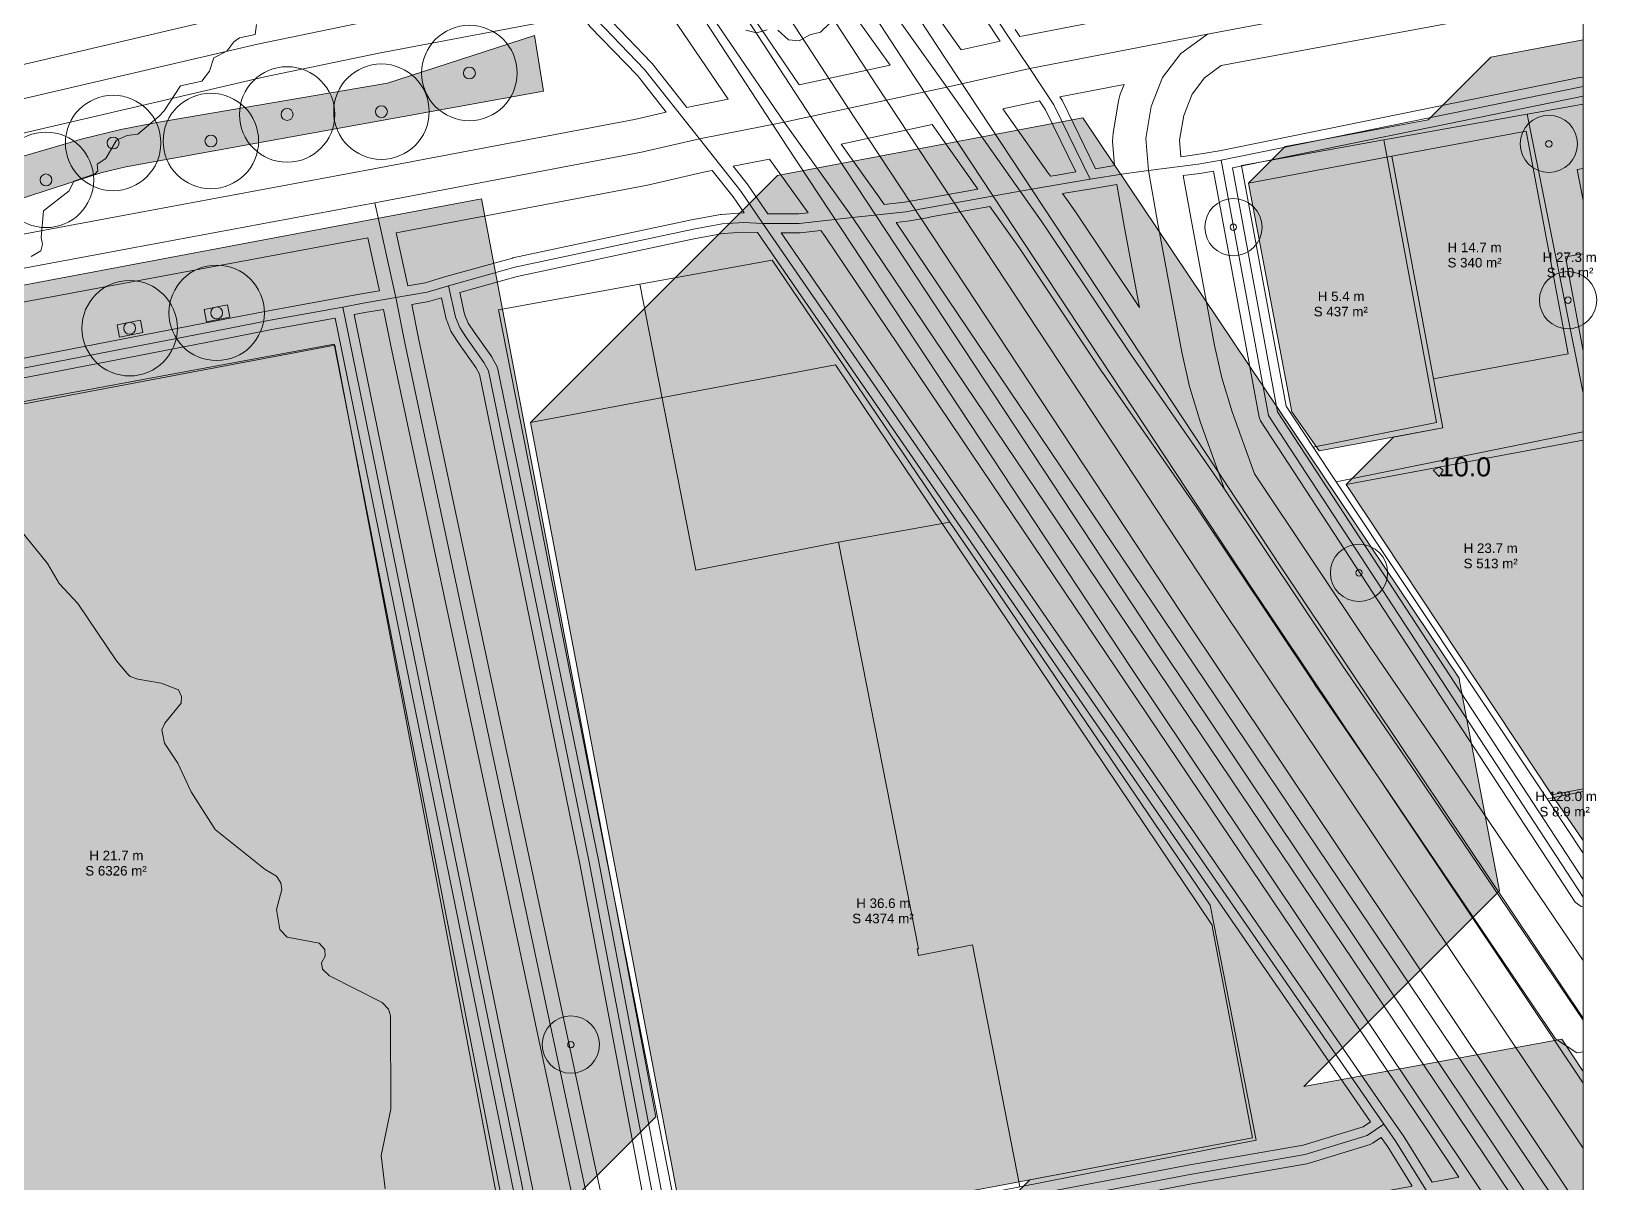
# Model space of a CAD drawing. Header units: metres. Extents: x -8 to 1190, y -11 to 1223.
# Drawn here: x 1022 to 1186, y 261 to 381.7 of the extents above; entities that cross this region are included whole.
import ezdxf

# ---------------------------------------------------------------- set-up
doc = ezdxf.new("R2010")
doc.units = ezdxf.units.M
doc.header["$MEASUREMENT"] = 0
for name, color, linetype, lineweight, true_color in [('TPX_BUILDING_AREAS_TEXT', 7, 'CONTINUOUS', 0, 0x000000), ('TPX_BUILDING_HEIGHTS_TEXT', 7, 'CONTINUOUS', 0, 0x000000), ('TPX_BUILDINGS', 7, 'CONTINUOUS', 0, 0x000000), ('TPX_BUILDINGS_HATCH', 7, 'CONTINUOUS', 0, 0xf0f0f0), ('TPX_BUILDINGS_SHADOWS_HATCH', 7, 'CONTINUOUS', 0, 0x000000), ('TPX_BUILDINGS_SHADOWS_OUTLINES', 7, 'CONTINUOUS', 0, 0x000000), ('TPX_CADASTRES', 7, 'CONTINUOUS', 0, 0x646464), ('TPX_CONTOUR_LINES_5M', 7, 'CONTINUOUS', 0, 0x969696), ('TPX_CONTOUR_LINES_5M_TEXT', 7, 'CONTINUOUS', 0, 0x000000), ('TPX_FRAME_PROJECT', 7, 'CONTINUOUS', 0, 0x000000), ('TPX_RAILWAYS_AXES', 7, 'CONTINUOUS', 0, 0x464646), ('TPX_ROADS_AXES', 7, 'CONTINUOUS', 0, 0x323232), ('TPX_ROADS_CONTOURS', 7, 'CONTINUOUS', 0, 0x646464), ('TPX_VEGETATION_GREEN_SPACES', 7, 'CONTINUOUS', 0, 0x58ba48), ('TPX_VEGETATION_GREEN_SPACES_HATCH', 7, 'CONTINUOUS', 0, 0x58ba48), ('TPX_VEGETATION_TREES_INDIVIDUAL', 7, 'CONTINUOUS', 0, 0x136734)]:
    doc.layers.add(name, color=color, linetype=linetype, lineweight=lineweight, true_color=true_color)
doc.styles.add('TPX_TEXTE', font='arial.ttf')

# ---------------------------------------------------------------- blocks, each defined once
blk = doc.blocks.new('TREETR003_CR030')
at = {"layer": 'TPX_VEGETATION_TREES_INDIVIDUAL'}
for radius in [3, 0.3333333333333333]:
    blk.add_circle((0, 0, 0.0361), radius, dxfattribs=at)
blk = doc.blocks.new('TREETR006_CR050')
at = {"layer": 'TPX_VEGETATION_TREES_INDIVIDUAL'}
for radius in [5, 0.625]:
    blk.add_circle((0, 0, 0.0361), radius, dxfattribs=at)

msp = doc.modelspace()

# ---------------------------------------------------------------- hatches: boundary and pattern name
at = {"layer": 'TPX_BUILDINGS_HATCH'}
for points in [[(1178.607734631747, 371.2042526877485), (1164.51421065256, 368.5699391043745), (1168.9060286991298, 345.244715181645), (1183.0077504627407, 347.88096090918407), (1178.607734631747, 371.2042526877485)], [(1164.51421065256, 368.5699391043745), (1149.5213517658412, 365.7695250189863), (1154.0403775684536, 341.79537150030956), (1156.9264430515468, 337.70061442023143), (1169.8734235279262, 340.1219629920088), (1168.9060286991298, 345.244715181645), (1164.51421065256, 368.5699391043745)], [(1184.566612193361, 367.286746469792), (1183.9585656616837, 367.17312666540965), (1184.566612193361, 363.95480581885204), (1184.566612193361, 367.286746469792)], [(1184.566612193361, 358.36680552130565), (1182.7169169876724, 358.01946779852733), (1184.566612193361, 348.2037462866865), (1184.566612193361, 358.36680552130565)], [(1053.8070010654628, 348.77184149390087), (989.9512986652553, 336.7355656302534), (991.7239551059902, 327.3954357779585), (992.7293233387172, 327.58655497198924), (997.6287755481899, 301.81494852667674), (996.6234054081142, 301.623829332646), (1010.0021371357143, 240.89057013159618), (1025.4927663318813, 243.80807634955272), (1025.7720727436244, 242.33196875220165), (1056.5713099949062, 248.13564917212352), (1056.2919969074428, 249.61175581580028), (1072.0813893787563, 252.57681891089305), (1053.8070010654628, 348.77184149390087)], [(1106.2579698078334, 346.7029213584028), (1074.3043555729091, 340.6841807044111), (1089.998227071017, 258.0575642264448), (1095.8535546772182, 255.53777929907665), (1149.9279241077602, 265.71611734991893), (1145.7799129001796, 287.53384920721874), (1145.696378659457, 287.99745604163036), (1106.2579698078334, 346.7029213584028)], [(1184.5666121654212, 338.8161902106367), (1159.730299871415, 334.1733441031538), (1181.293454091996, 301.67685839300975), (1184.5666121654212, 302.2912363684736), (1184.5666121654212, 338.8161902106367)], [(1184.5666125719436, 302.2912363684736), (1181.2934544985183, 301.67685839300975), (1184.5666125719436, 296.87210699683055), (1184.5666125719436, 302.2912363684736)]]:
    msp.add_hatch(color=256, dxfattribs=at).paths.add_polyline_path(points)
at = {"layer": 'TPX_BUILDINGS_SHADOWS_HATCH'}
for points in [[(1153.3397285563406, 369.587901560124), (1149.521364412969, 365.7695374167524), (1164.5142080408987, 368.56994864111766), (1178.6077320200857, 371.204263178166), (1183.0077583414968, 347.8809694922529), (1168.906039438909, 345.2447075522505), (1169.8734314066824, 340.1219715750776), (1164.713988505071, 339.1570334113203), (1159.730312548345, 334.1733574545942), (1184.5666124445852, 338.8162016547285), (1184.5666124445852, 348.203717676457), (1182.7169067484792, 358.0194658911787), (1184.5666124445852, 358.36681219702587), (1184.5666124445852, 363.95474859839305), (1183.9585554224905, 367.17312571173534), (1184.5666124445852, 367.2867493308149), (1184.5666124445852, 380.76963659888133), (1174.908680163091, 378.96440931921825), (1168.332586489385, 372.3883156455122), (1153.3397285563406, 369.587901560124)], [(1100.1844637019094, 366.5642895377241), (1074.3043691737112, 340.68419405585155), (1106.2579681498464, 346.7029318488203), (1145.6963865382131, 287.99746176367626), (1145.77992173261, 287.53385111456737), (1149.9279319865163, 265.7161259329878), (1126.6001903635915, 261.32516237860546), (1103.7595874888357, 238.4845595038496), (1153.9781705958303, 247.70731016760692), (1184.5666124445852, 201.45436045294628), (1184.5666124445852, 272.68505903845653), (1182.3331548792776, 276.0622830069624), (1155.3115055186208, 271.09969946509227), (1175.8080322367605, 291.5962261832319), (1171.6600200755056, 313.4139570868574), (1171.5764867884573, 313.87756487494335), (1132.1380779368337, 372.5830301917158), (1100.1844637019094, 366.5642895377241)]]:
    msp.add_hatch(color=256, dxfattribs=at).paths.add_polyline_path(points)
h = msp.add_hatch(color=256, dxfattribs=at)
h.paths.add_polyline_path([(820.7589537722524, 197.93872831063345), (806.6875407320913, 183.86731622414663), (836.016734801, 189.58802793221548), (840.6529023272451, 165.9522351999767), (844.3078381640371, 166.66468808846548), (847.2819506747182, 151.46300885872915), (843.7330376727041, 150.7755470057018), (848.3383319003042, 127.27057359414175), (856.4927928072866, 135.42503354744986), (845.6904885394033, 189.97094819741324), (905.0675236803945, 201.6513480921276), (917.3622700793203, 139.52316186623648), (916.8544594866689, 139.42325303750113), (914.245096884435, 136.81389043526724), (913.8530900103506, 138.83285234170035), (857.9929225069936, 127.84458635048941), (857.8454939944204, 128.59461019234732), (836.261119566625, 124.42055223183706), (823.9899479968008, 112.14937970833853), (901.4709889513906, 127.13292310433462), (902.1525284869131, 123.62282655434683), (906.2204587084707, 124.40969846444204), (910.4707543475088, 102.59308526711538), (911.3835970980581, 97.88325212197378), (920.4162823779043, 99.63401124672964), (925.9148490054067, 71.35700128274038), (917.2925307375845, 69.69151017861441), (921.0942723376211, 50.105107285548), (922.2007472140249, 44.4282912989147), (907.9151608569082, 41.65720174508169), (909.5223700625356, 33.382765748072416), (859.8844811541494, 23.783991791773587), (843.2101866824087, 7.109697320032865), (873.4870211703237, 12.904301621485502), (875.9763867480215, -2.1886080503463745e-08), (889.9409291369375, -2.1886080503463745e-08), (886.7644011599477, 13.780433632899076), (886.2073628527578, 16.21519086556509), (941.1988160235342, 27.183377244044095), (946.6261355502065, -2.1886080503463745e-08), (971.8046900851186, -2.1886080503463745e-08), (969.0592534167226, 13.616854645777494), (960.1534955126699, 57.79893968300894), (968.8853242022451, 59.547834374476224), (967.5937153918203, 65.95939347939566), (936.1603505236562, 59.68993375496939), (936.1068541628774, 59.967248894739896), (978.9293782336172, 102.78977201180533), (973.4093043429311, 101.69625661568716), (967.9226996523794, 129.2281198282726), (967.3186356646474, 132.2271432657726), (960.8861853701528, 130.95155618386343), (961.3013035876211, 128.86308572487906), (950.1646687609609, 126.65051648812369), (943.7707459551748, 158.68638608651236), (944.7083088976797, 158.87301824288443), (944.187741957372, 161.47256086068228), (938.144137106603, 160.30502793984488), (939.3127781969961, 161.47366903023794), (931.0107676608022, 203.11006829934195), (948.7861783129629, 206.6353740473278), (947.7185809237417, 211.96462342934683), (980.0544564349111, 218.3720922251232), (986.4588648898061, 186.29267976479605), (999.405271254247, 188.86314771370962), (1000.3606602770742, 184.08277700142935), (1007.791146002477, 146.81390092568472), (1015.1402279955801, 109.96308992104605), (1003.67067595548, 107.6909751673229), (974.2645537478384, 78.2848529596813), (1019.41579314298, 87.34691522317007), (1031.9468390566763, 25.2053327341564), (1037.0234849078115, -2.1886080503463745e-08), (1050.8627688509878, -2.1886080503463745e-08), (1055.222051344579, 4.359281518030912), (1055.0388724429067, 5.243916489649564), (1052.6486298663076, 14.829641320277005), (1050.3054968935903, 28.523117043543607), (1038.6056840044912, 90.38896272378042), (1101.735412321752, 102.51858709054068), (1113.8604342562612, 39.94748780922964), (1115.1931807619985, 31.815412499476224), (1116.1745888812002, 26.52335546212271), (1106.1321417910513, 24.672271706629544), (1106.7078740221914, 21.574509598780423), (1099.1815011126455, 20.190367676783353), (1098.6057574374136, 23.288145043421537), (1083.0829684359487, 20.432055451441556), (1084.0838486773428, 15.60490319924429), (1117.356069288915, 22.463754632044584), (1122.0065857989248, -2.1886080503463745e-08), (1141.6360375506338, -2.1886080503463745e-08), (1135.6717154604848, 31.11103341775015), (1134.4324318987783, 37.861249901819974), (1133.3126761538442, 43.99524495797232), (1124.2048422915395, 90.89148137765005), (1127.6722218615469, 91.5598249216564), (1126.4602515322622, 97.90220353798941), (1128.200629912084, 98.33577153878286), (1126.9228503329214, 105.46814820962027), (1156.02152701444, 111.36576936440542), (1157.6860320193227, 102.88617799477652), (1171.48166915006, 105.50763318734244), (1171.232760153478, 106.81829259591177), (1176.686466894811, 107.86317155556753), (1177.9623353106435, 101.21364400582388), (1182.5600220782217, 102.09110448556021), (1184.566611967748, 91.61612031655386), (1184.566611967748, 144.8334073801525), (1162.7366168124136, 140.40898511605337), (1168.2443301302847, 145.91669843392447), (1158.219516478246, 144.02455518441275), (1159.5558344942983, 137.22820375161245), (1158.471173964208, 137.01646421151236), (1146.0038058382925, 124.54909608559683), (1144.1303279025014, 134.21717832284048), (1118.2749707323965, 129.17029950814322), (1117.343105993932, 133.88717935280874), (1116.581190787023, 138.21758744912222), (1105.5170399767812, 136.09174440102652), (1099.2481505495962, 167.1792611856945), (1054.0968958956655, 158.11719510750845), (1041.1174227816518, 145.13772199349478), (1035.2975918871816, 174.3203468103893), (1037.2774912936147, 176.3002452631481), (1036.0384900195058, 182.5146646280773), (1023.3615357500967, 180.12969968514517), (1016.5714203936514, 215.903353669215), (1013.66064520902, 215.32518003182486), (1010.2496821505483, 232.4105729837902), (1016.7814757449087, 238.94236657815054), (1016.1661994082388, 242.0515002985485), (1010.0021388155874, 240.8905601282604), (997.0668084246572, 299.61093518929556), (989.843503676122, 298.1899986048229), (988.5409628970083, 305.10251233773306), (995.6519009692129, 312.21345136361197), (992.7293154818472, 327.58654306130484), (991.7239577395376, 327.3954257746227), (989.9512898547109, 336.7355642099865), (1053.8069989306387, 348.77185151772574), (1072.0813977343496, 252.5768279810436), (1087.4256064516958, 267.9210357447155), (1069.1512181384023, 364.1160583277233), (1011.6693646532949, 353.2812013407238), (1009.0844418627676, 366.9872207422741), (942.498912535375, 354.51484105782583), (920.3329579455312, 332.34888551430777), (916.8639685732778, 350.8566770334728), (906.0689332110342, 348.8398237009533), (905.6375968081411, 351.1431226511486), (900.8120934588369, 350.2466048975475), (897.88951655454, 347.32402799325064), (893.3803612811025, 346.4914417047985), (855.8330037218984, 308.9440841455944), (863.6960465533193, 310.39594457345083), (863.2647130114492, 312.69923303322867), (868.0902249438222, 313.59576223092154), (868.5215708834585, 311.29246518807486), (879.316596708959, 313.30931661324576), (888.9131629092153, 262.10966203408316), (894.6788107973989, 263.18190858559683), (901.3956572634634, 227.36727521615103), (889.972898207372, 225.23686502175406), (890.6376740557607, 221.6883125086315), (879.4432799441274, 219.61178395943716), (878.7958752734121, 223.0763273020275), (877.3125311953481, 221.59298322396353), (876.5852944476064, 225.4424514551647), (871.7131821734365, 224.53183744149283), (873.68825408048, 214.07722757058218), (868.9008414370473, 213.18129346566275), (851.6117121798452, 195.8921642084606), (850.0881621462759, 203.65944287972525), (820.7589537722524, 197.93872831063345)])
h.paths.add_polyline_path([(910.3962542635854, 322.4121904154308), (976.9817921740469, 334.88458249764517), (983.5415150744375, 300.1030654688366), (952.4196955782827, 294.2810525675304), (955.6084611041006, 277.4039125223644), (960.5329367739614, 251.2699832697399), (985.147458754247, 255.87923524575308), (988.5602318865713, 256.52313611702994), (988.4030272585806, 257.37211320595816), (997.1170050723013, 259.0133151789196), (999.2721688372549, 247.57699868874624), (994.7861840350088, 246.73746392922476), (995.7967211825307, 241.3947620172985), (963.5306288821157, 235.34887883858755), (963.9315697771963, 233.21103666024283), (935.1598002535757, 227.8284034510143), (934.7588536364492, 229.96626184182242), (928.0556237322744, 228.70736596779898), (910.3962542635854, 322.4121904154308)], flags=16)
h.paths.add_polyline_path([(932.8538872820791, 332.18571660714224), (936.9140135867056, 333.0053224344738), (937.2507731539663, 331.35864541726187), (933.1906458956655, 330.5390338678844), (932.8538872820791, 332.18571660714224)], flags=16)
at = {"layer": 'TPX_VEGETATION_GREEN_SPACES_HATCH'}
for points in [[(1002.5559434406459, 363.4945816672407), (912.563017796725, 347.50300165778026), (913.6298179142177, 342.3231539404951), (1003.2513131611049, 358.94057699805126), (1006.2300767414272, 359.56267115240917), (1008.7482680790126, 360.2027058280073), (1029.2896880619228, 366.82030245428905), (1031.9027394764125, 367.45970675116405), (1075.6607408039272, 375.376813379582), (1074.7297210209072, 381.2216028845869), (1059.3076934330165, 376.22576662665233), (1035.1551475040615, 372.10491129523143), (1031.3616361133754, 371.3596586859785), (1027.3727311603725, 370.38419863348827), (1010.656547497958, 365.50896402960643), (1006.2348269931972, 364.17825838690624), (1002.5559434406459, 363.4945816672407)], [(1042.5387353412807, 352.9951967871748), (1040.1094598285854, 352.52572294836864), (1040.3532170765102, 351.2368559516035), (1042.7824935428798, 351.70632979040965), (1042.5387353412807, 352.9951967871748)], [(1033.4213876239955, 351.38536116247997), (1030.9921121113002, 350.91588923102245), (1031.2358684055507, 349.6270222342573), (1033.6651448719203, 350.09649416571483), (1033.4213876239955, 351.38536116247997)]]:
    msp.add_hatch(color=256, dxfattribs=at).paths.add_polyline_path(points)

# ---------------------------------------------------------------- linework, layer by layer
at = {"layer": 'TPX_BUILDINGS', "elevation": 0.042100000000000005}
for points in [[(1178.607734631747, 371.2042526877485), (1164.51421065256, 368.5699391043745), (1168.9060286991298, 345.244715181645), (1183.0077504627407, 347.88096090918407)], [(1164.51421065256, 368.5699391043745), (1149.5213517658412, 365.7695250189863), (1154.0403775684536, 341.79537150030956), (1156.9264430515468, 337.70061442023143), (1169.8734235279262, 340.1219629920088), (1168.9060286991298, 345.244715181645)], [(1184.566612193361, 367.286746469792), (1183.9585656616837, 367.17312666540965), (1184.566612193361, 363.95480581885204)], [(1184.566612193361, 358.36680552130565), (1182.7169169876724, 358.01946779852733), (1184.566612193361, 348.2037462866865)], [(1053.8070010654628, 348.77184149390087), (989.9512986652553, 336.7355656302534), (991.7239551059902, 327.3954357779585), (992.7293233387172, 327.58655497198924), (997.6287755481899, 301.81494852667674), (996.6234054081142, 301.623829332646), (1010.0021371357143, 240.89057013159618), (1025.4927663318813, 243.80807634955272), (1025.7720727436244, 242.33196875220165), (1056.5713099949062, 248.13564917212352), (1056.2919969074428, 249.61175581580028), (1072.0813893787563, 252.57681891089305)], [(1106.2579698078334, 346.7029213584028), (1074.3043555729091, 340.6841807044111), (1089.998227071017, 258.0575642264448), (1095.8535546772182, 255.53777929907665), (1149.9279241077602, 265.71611734991893), (1145.7799129001796, 287.53384920721874), (1145.696378659457, 287.99745604163036)], [(1184.5666121654212, 338.8161902106367), (1159.730299871415, 334.1733441031538), (1181.293454091996, 301.67685839300975), (1184.5666121654212, 302.2912363684736)], [(1184.5666125719436, 302.2912363684736), (1181.2934544985183, 301.67685839300975), (1184.5666125719436, 296.87210699683055)]]:
    msp.add_lwpolyline(points, close=True, dxfattribs=at)
at = {"layer": 'TPX_BUILDINGS_SHADOWS_OUTLINES', "elevation": 0.0391}
for points in [[(1153.3397285563406, 369.587901560124), (1149.521364412969, 365.7695374167524), (1164.5142080408987, 368.56994864111766), (1178.6077320200857, 371.204263178166), (1183.0077583414968, 347.8809694922529), (1168.906039438909, 345.2447075522505), (1169.8734314066824, 340.1219715750776), (1164.713988505071, 339.1570334113203), (1159.730312548345, 334.1733574545942), (1184.5666124445852, 338.8162016547285), (1184.5666124445852, 348.203717676457), (1182.7169067484792, 358.0194658911787), (1184.5666124445852, 358.36681219702587), (1184.5666124445852, 363.95474859839305), (1183.9585554224905, 367.17312571173534), (1184.5666124445852, 367.2867493308149), (1184.5666124445852, 380.76963659888133), (1174.908680163091, 378.96440931921825), (1168.332586489385, 372.3883156455122)], [(1100.1844637019094, 366.5642895377241), (1074.3043691737112, 340.68419405585155), (1106.2579681498464, 346.7029318488203), (1145.6963865382131, 287.99746176367626), (1145.77992173261, 287.53385111456737), (1149.9279319865163, 265.7161259329878), (1126.6001903635915, 261.32516237860546), (1103.7595874888357, 238.4845595038496), (1153.9781705958303, 247.70731016760692), (1184.5666124445852, 201.45436045294628), (1184.5666124445852, 272.68505903845653), (1182.3331548792776, 276.0622830069624), (1155.3115055186208, 271.09969946509227), (1175.8080322367605, 291.5962261832319), (1171.6600200755056, 313.4139570868574), (1171.5764867884573, 313.87756487494335), (1132.1380779368337, 372.5830301917158)]]:
    msp.add_lwpolyline(points, close=True, dxfattribs=at)
msp.add_lwpolyline([(989.9512898547109, 336.7355642099865), (1053.8069989306387, 348.77185151772574), (1072.0813977343496, 252.5768279810436), (1087.4256064516958, 267.9210357447155), (1069.1512181384023, 364.1160583277233), (1011.6693646532949, 353.2812013407238)], dxfattribs=at)
at = {"layer": 'TPX_CADASTRES', "elevation": 0.024099999999999996}
for points in [[(1184.5666117225774, 374.04807325964794), (1178.6985516105779, 372.9909872687422), (1184.5666117225774, 343.75812098151073)], [(1169.2060420867056, 340.6924500144087), (1156.302038943395, 338.08872839575633), (1158.7100417967886, 334.4663185751997), (1184.566612040624, 339.68381163245067), (1184.566612040624, 343.7581200278364), (1178.6985509749502, 372.9909872687422), (1163.7003248091787, 370.2891602194868)], [(1163.7003249637783, 370.2891602194868), (1148.7840566150844, 367.6021351492964), (1153.443762730807, 342.38841101294383), (1156.3020390979946, 338.08872839575633), (1169.206042241305, 340.6924500144087)], [(1099.595153760165, 357.6727757132612), (1085.7519034855068, 355.16396471625194), (1091.6223449222744, 325.2135510123335), (1106.544405888766, 328.1234240210615), (1118.2326488010585, 330.24275919562206)], [(1085.7519034855068, 355.16396471625194), (1070.941245984286, 352.4800610220991), (1090.3809775821865, 253.69512125616893), (1125.5530881397426, 260.5915522254072), (1120.5848025791347, 285.93914744025096), (1114.9248122684658, 284.83312651282176), (1114.7897223941982, 285.5194430029951), (1114.9232930652797, 285.5456804907881), (1106.544405888766, 328.1234240210615), (1091.6223449222744, 325.2135510123335)], [(1053.712733220309, 348.87662932043895), (908.2393855564296, 322.00695845251903), (927.6352042667568, 223.61523768072948), (964.3539704792202, 230.36268850928172), (955.0844020359218, 277.38551661139354), (990.905570935458, 283.9679798758589), (991.5754575245082, 280.35610338812694), (993.5075549595058, 280.7111582434736), (1001.5778398029506, 237.20286509161815), (1073.031246136874, 250.33306261664256)], [(1184.5666121325921, 339.68381163245067), (1158.7100418887567, 334.4663185751997), (1180.7974079928827, 301.24074122076854), (1184.5666121325921, 302.00130411749706)], [(1118.2326488010585, 330.24275919562206), (1106.544405888766, 328.1234240210615), (1114.9232930652797, 285.5456804907881), (1114.7897223941982, 285.5194430029951), (1114.9248122684658, 284.83312651282176), (1120.5848025791347, 285.93914744025096), (1125.5530881397426, 260.5915522254072), (1150.3263587467372, 265.47427508002147), (1146.2694940082729, 286.18223616247997), (1145.4997081272304, 290.11179110175), (1122.0214881412685, 324.6664681113325)], [(1184.5666123235133, 302.00130411749706), (1180.7974081838038, 301.24074122076854), (1184.5666123235133, 295.5707583106123)]]:
    msp.add_lwpolyline(points, close=True, dxfattribs=at)
at = {"layer": 'TPX_CONTOUR_LINES_5M', "elevation": 0.04810000000000001}
for points in [[(1107.6897884290665, 384.46997503982857), (1104.6642416107934, 381.5811326922849), (1103.5467259387951, 381.31036466220394), (1102.4292102670297, 380.6543090022169), (1101.3116945952643, 380.76496473839507), (1100.194178923266, 381.76799660082906)], [(1045.5902825375088, 382.3785699172877), (1045.4359110032674, 381.32895729644224), (1043.8237505950965, 380.98429983574897), (1043.2008796597365, 380.5498287482187), (1042.4979499771725, 379.5900297537446), (1041.11526721064, 378.8928947132081), (1040.6533477143385, 377.4986246312037), (1039.8483326442074, 376.4293966172263), (1037.6133013004437, 375.94702031323686), (1035.931891676737, 373.31581438612193), (1035.3782699569128, 372.775741209276), (1033.1432386131492, 370.90483943140134), (1032.0257229413837, 370.7573094521649), (1030.9082072693855, 370.2527909469791), (1029.79069159762, 368.35566185740754), (1028.911917249905, 367.7387340590358), (1028.9531339947134, 367.0415990180336), (1028.6731759258546, 366.7335635027848), (1026.438144582091, 365.9558131569065), (1025.977375849383, 364.9501938954927), (1023.2702479667496, 362.8587887729518), (1023.0166949974373, 360.07024860940874), (1023.1768891629763, 359.3731135688722), (1022.9804675104097, 358.67597852787003), (1021.9680818947963, 358.083043416962)], [(1099.0766632515006, 381.8194620432332), (1097.9591475797351, 381.51468057045713), (1096.8416319077369, 381.80001643439755)], [(1169.4801505771466, 336.00602441467345), (1168.8456501599867, 335.6705221789889), (1169.4801505771466, 335.03105423087254), (1169.8932306936476, 335.6705221789889), (1169.4801505771466, 336.00602441467345)], [(1020.8505662230309, 329.38452249998227), (1023.7009020789992, 325.91063160682097), (1024.9226776624564, 323.8192264842801), (1026.8660116493702, 321.7278213617392), (1030.9082072693855, 315.7022639536299), (1032.0257229413837, 314.3913821759634), (1032.3393262270838, 314.05933591211215), (1033.1432386131492, 313.79418784659356), (1035.5899798953906, 313.36220087110996), (1037.4352657154668, 312.6650658301078), (1037.728380996734, 311.96793078957126), (1037.6986877599265, 311.27079574856907), (1035.980069808662, 309.1793906260282), (1035.6736686797813, 308.482255585026), (1035.960205735406, 307.0879855034873), (1037.3336245019455, 304.9965803809464), (1038.7308169722091, 301.965820285026), (1041.2741680918261, 298.0252299718559), (1046.5077887114603, 293.8424197267741), (1047.689141178038, 293.1452846857719), (1048.1558383028023, 292.4481496452354), (1048.2341060955077, 291.7510146042332), (1047.6740716118366, 289.6596094816923), (1048.0397267509252, 287.5682043591514), (1048.7884580187965, 286.7718191957101), (1052.1410050343256, 286.1097315624356), (1052.7469763916451, 285.47679923661053), (1052.7911959707271, 284.77966419560835), (1052.4038095483556, 284.08252915460616), (1052.4970854867715, 283.385394113604), (1053.2475246011745, 282.68825907306746), (1058.7416317153256, 279.8997189095244), (1059.434647720307, 279.2025838685222), (1059.6212983201258, 278.50544882752), (1059.6788706772495, 268.7455582553521), (1058.6638473644853, 263.8656129692681), (1059.0850445888937, 260.3799377651885)]]:
    msp.add_lwpolyline(points, dxfattribs=at)
at = {"layer": 'TPX_FRAME_PROJECT', "elevation": 0.0001}
msp.add_lwpolyline([(0, 0), (1184.5666121470276, 0), (1184.5666121470276, 1218.5920514413156), (0, 1218.5920514413156)], close=True, dxfattribs=at)
at = {"layer": 'TPX_RAILWAYS_AXES', "elevation": 0.0331}
for points in [[(1184.5666105053388, 271.44454303430393), (1149.7725698254071, 323.4238406722434), (1113.6662427685224, 378.1512118880637), (1079.3738805553876, 430.7748996322043), (1045.07623498654, 483.38586917566136), (1019.8668958446942, 520.2467204635032), (972.8430196545087, 578.7394839827903), (950.0784436962567, 609.3992435042746), (850.2699567577802, 746.9478580062278), (507.9526502392255, 1218.5920497481711)], [(518.2975878869183, 1218.592051887419), (609.328029171098, 1092.0908617018722), (678.7639460717328, 999.5516122817062), (785.1222148095258, 851.4070543288253), (856.5237193261273, 751.460917854216), (956.5001254235394, 613.8944429396652), (977.5271411095746, 581.9502672194503), (1015.0536456261761, 517.3276666640304), (1038.8146472130902, 479.1240076064132), (1073.1148257409222, 426.5021051405929), (1107.40457488643, 373.8892892836593), (1143.5052790795453, 319.14906253805384), (1184.566611782182, 257.827990913298)], [(1184.5666120029055, 278.2527832663618), (1152.903422114905, 325.5548205054365), (1116.8026587939821, 380.2950005210005), (1082.5046927905641, 432.905847994145), (1048.215183970984, 485.51872583990917), (980.522336719092, 584.2908482230268)], [(1184.56661216449, 264.6357416785322), (1146.6442889375612, 321.2819637930952), (1110.5354098482057, 376.0202507651411), (1076.243068615906, 428.64395281439647), (1041.9454421205446, 481.25493666296825), (1018.2642220659181, 519.3393206275068), (980.5223368806764, 584.2908482230268)], [(1008.2223922745325, 512.8163704550825), (1032.5556242004968, 474.8512482321821), (1066.8450357452966, 422.23829504614696), (1101.1429025665857, 369.62737318640575), (1137.2435638443567, 314.88711496954784), (1178.3819543854333, 253.42969557410106), (1184.5666124359705, 244.1992821372114)], [(1008.2223928496242, 512.8163704550825), (1035.683851055801, 476.9930767691694), (1069.975852780044, 424.3692383444868), (1104.2737396284938, 371.75833078986034), (1140.3744209334254, 317.0180887854658), (1181.5102632567286, 255.57158800726756), (1184.5666120573878, 251.009496179875)]]:
    msp.add_lwpolyline(points, dxfattribs=at)
at = {"layer": 'TPX_ROADS_AXES', "elevation": 0.030099999999999995}
for points in [[(1032.01585001871, 551.4898390448652), (1033.1791467182338, 545.791909662541), (1033.9546775333583, 541.993289438542), (1034.3406753055751, 539.9554733908735), (1040.1474713794887, 509.64536425238475), (1108.677844952792, 404.8454575217329), (1111.0661391727626, 401.2546724951826), (1116.151911687106, 393.23695227270946), (1121.4266919605434, 385.58602759009227), (1124.2345475666225, 381.3117127097212), (1126.6069793216884, 377.75170942908153), (1129.1145362369716, 373.9474033988081), (1132.9156827442348, 366.1559824622236)], [(1168.5628851489164, 259.50227475585416), (1164.9292582110502, 265.3424294036813), (1163.6838015154935, 267.1544868987985), (1098.6327131823637, 361.54388738097623), (1096.320319993887, 364.92243504943326), (1091.9989718035795, 370.39323163451627), (1086.2424715594389, 377.677371267695), (1081.2454012469389, 382.87369466247037), (1078.4781931475736, 386.7203247589059), (1073.722768648062, 393.00932431640103), (1072.0458201006986, 395.6286842864938), (1071.456836564932, 396.6289818328805), (1070.5848349169828, 398.39104962768033), (1070.0015181140043, 399.6228306335397), (1047.9339941577055, 432.9095451873727), (1039.8013933734037, 445.156749014277), (1039.1050585345365, 446.0281555694528), (1038.1809881762601, 446.25896382750943), (975.5802954272367, 434.161933187861), (948.3227938250639, 428.8601067108102), (890.4671972827055, 417.7449753326364)], [(1117.8921708576381, 375.82245966559276), (1106.6306857578456, 391.62380453711376)], [(1089.63282103464, 388.6727232611738), (1078.478192280978, 386.72032591467723), (1057.713772725314, 382.8002514517866), (1045.7013139240444, 380.3233399069868), (1006.5357989780605, 371.1882147467695), (993.5827702991664, 368.5010275519453), (900.6478375904262, 352.4254898703657), (890.0134105198085, 350.4579844153486)], [(1089.63282103464, 388.6727232611738), (1100.8768338672817, 372.14227244025096)], [(1145.2126360796392, 381.3698353446089), (1158.2273674868047, 383.79565664893016), (1184.566612329334, 388.70045897131786)], [(1117.8921708576381, 375.82245966559276), (1126.6069793216884, 377.75170942908153), (1145.2126359455287, 381.3698353446089)], [(1138.7708558551967, 370.4255995429121), (1139.3288058750331, 373.79081389075145), (1140.5111808292568, 376.808511225041), (1142.4218053333461, 379.33057448035106), (1145.2126359455287, 381.3698353446089)], [(1100.8768338672817, 372.14227244025096), (1117.8921708576381, 375.82245966559276)], [(1146.9788941852748, 333.6968807852827), (1137.1010694019496, 347.9028782523237), (1128.533678960055, 360.71490999823436), (1127.7803143970668, 361.7915024436079), (1125.591862630099, 364.9000878012739), (1117.8921708576381, 375.82245966559276)], [(1144.2393400236033, 367.75707098608837), (1146.6595727964304, 368.1554007208906), (1184.5666124387644, 375.8787016547285)], [(893.2625464908779, 333.4339832938276), (903.448838185519, 335.33030649786815), (983.6051835529506, 349.84150835638866), (1032.4528483860195, 358.95891615515575), (1057.9822549335659, 363.70373674994335), (1085.914764355868, 368.9925112402998), (1091.9989718906581, 370.39323088293895), (1100.8768338672817, 372.14227244025096)], [(1100.8768337918445, 372.14227244025096), (1108.0381392193958, 362.151567903813), (1171.1892861081287, 268.407219377812), (1176.1852196408436, 260.9897112525068), (1181.8680361462757, 252.5950045264326), (1184.5666121197864, 248.8665299094282)], [(1146.9788941852748, 333.6968807852827), (1144.4711913578212, 340.67720648413524), (1143.3187512867153, 344.46747156744823), (1142.5293721668422, 348.03268286352977), (1139.9768790714443, 361.699775186833), (1139.0181760303676, 367.0777392066084), (1138.7708558551967, 370.4255995429121)], [(1144.2393397800624, 367.75707098608837), (1139.0181760303676, 367.0777392066084), (1136.44686980173, 366.735832659062), (1132.9156827442348, 366.1559824622236), (1129.433433484286, 365.58767744665965), (1125.591862630099, 364.9000878012739), (1116.2813415043056, 363.23307463293895), (1115.4554185383022, 363.08426996832713), (1113.618988942355, 362.7661308920942), (1108.038139294833, 362.151567903813), (1102.4409770481288, 361.5331606543623)], [(1146.659572568722, 368.1554007208906), (1151.5986804636195, 341.414992777165), (1184.566612211056, 290.95885893469676)], [(1057.9822549335659, 363.70373674994335), (1060.1810140125453, 353.7621645606123), (1061.118009518832, 349.02349802618846), (1062.0945424549282, 344.4092316306196), (1079.7315091602504, 261.757672754582), (1081.592525433749, 253.17485090857372), (1083.590988110751, 243.6808428443037)], [(1065.691272687167, 355.0044569647871), (1072.6633719913661, 356.9483217871748), (1091.3713693134487, 360.9356732047163), (1094.3599776737392, 361.4795708335005), (1096.6470574848354, 361.63934084540233), (1098.6327132694423, 361.54388758307323), (1102.4409770481288, 361.5331606543623)], [(1054.6279239170253, 352.77444407111034), (1056.7717265598476, 353.1765827811323), (1060.1810140125453, 353.7621645606123), (1063.4735393039882, 354.33171316748485), (1065.691272687167, 355.0044569647871)], [(1065.691272687167, 355.0044569647871), (1066.4382304660976, 351.728433100041), (1066.887670468539, 350.6261734641157), (1067.5920876972377, 349.5380320227705), (1069.4107093326747, 346.9751028693281), (1069.906155537814, 346.07932325964794), (1077.616876553744, 308.4277729666792), (1080.433179806918, 294.6272883093916), (1088.117994260043, 254.31139895087108)], [(776.7273444645107, 301.3678364432417), (779.9439057819545, 301.93085142737255), (884.3540133945644, 320.38923784857616), (886.3943604938686, 320.7554173148237), (895.4576529972255, 322.37533995276317), (902.9695405475795, 323.70989176398143), (905.4177073948085, 324.1722702658735), (985.649594258517, 339.49529406195506), (1042.6266707889736, 350.5418467200361), (1047.012595128268, 351.4038319266401), (1054.6279239170253, 352.77444407111034)], [(1054.6279239170253, 352.77444407111034), (1075.1709603779018, 252.10884901648387)], [(1184.566611797316, 278.0566610968672), (1166.5189366645645, 304.739214388188), (1159.3233809776139, 315.2396521246992), (1146.9788947410416, 333.6968807852827)], [(1163.6838025562465, 267.1544861472212), (1161.944908093661, 265.98478457098827), (1155.4599074833095, 263.9831528342329), (1143.5663146488369, 261.91391989355907), (1092.1942080967128, 252.14292952185497), (1090.4176654331386, 252.4833454764448), (1089.2868127338588, 253.07964178686962), (1088.117994260043, 254.31139895087108)]]:
    msp.add_lwpolyline(points, dxfattribs=at)
at = {"layer": 'TPX_ROADS_CONTOURS', "elevation": 0.027099999999999996}
for points in [[(899.9813857716508, 362.3466251594946), (1049.683751646895, 389.05145246814936), (1056.113047186751, 390.21074850391597), (1067.123506132979, 392.3362396461889), (1067.1852632206865, 392.35020334552974), (1069.1243425053544, 392.85365087818354), (1069.2914033574052, 392.91327936481684), (1070.930104796309, 393.6680773003027), (1071.0774140995927, 393.7517269356176), (1071.760224882979, 394.22011263202876), (1072.8805785817094, 392.4701431496069), (1072.9251294774003, 392.4061897499487), (1075.024273459334, 389.6300924522802), (1057.0644841832109, 386.23949892353266), (1057.0069585484453, 386.22813970874995), (1044.9944997471757, 383.75122721027583), (1044.9062982243486, 383.7318514091894), (1005.782701079268, 374.6065023643896), (992.9288316410966, 371.9398868782446), (901.0703931492753, 356.05055696796626), (900.3077798527665, 360.73119718860835)], [(1112.722943846602, 389.1061142189428), (1116.7365728062578, 389.78612978290766), (1117.24898583116, 389.88389570545405), (1120.5970388096757, 385.02763731312007), (1123.3987537068315, 380.76266844104975), (1123.4779706639238, 380.6437586052343), (1119.397742812056, 379.740494559519)], [(1095.5797763508745, 386.15284521412104), (1105.058971945662, 387.79857427906245), (1111.9570260685869, 378.1196974022314), (1102.4435306233354, 376.0620573265478)], [(1081.8425689381547, 383.75598413776606), (1088.0099855107255, 384.83546907734126), (1095.0043874424882, 374.5526102287695), (1091.322435919661, 373.8272226555273), (1090.6759286564775, 373.6801937324926), (1087.027046744246, 378.2974041206762), (1086.9632630986162, 378.3705232841894), (1082.0155702275224, 383.5155008537695)], [(902.1994014424272, 349.1418970329687), (994.1793285054155, 365.05224211048335), (994.2937293690629, 365.0739963753149), (1007.246758047957, 367.7611835701391), (1007.330814902205, 367.7797029716894), (1046.4523559254594, 376.90457136463374), (1058.391873900313, 379.3664434654638), (1079.1045814198442, 383.2767542107031), (1079.6543479603715, 383.3729809029028), (1080.4336305302568, 382.2897184593603), (1080.5246101063676, 382.1805418236181), (1085.4880128544755, 377.0192287666723), (1088.5191789311357, 373.1836612923071), (1085.196308676619, 372.41866285633296), (1057.33691841783, 367.1437328560278), (1031.8133006733842, 362.3999880058691), (982.972341124434, 353.28383333515376), (903.8634696644731, 338.9622619850561), (903.6156573933549, 340.4651687843725), (903.0078006428666, 344.2099712593481)], [(1129.7517696064897, 374.7976921303198), (1136.4766374272294, 376.10543520282954), (1136.0700193089433, 375.0676506264135), (1135.8759427708574, 374.36329538654536), (1135.317992751021, 370.9980819923803), (1135.2803674382158, 370.1677425606176), (1135.4708724659868, 367.588958571665), (1133.4880881947465, 367.2633693916723), (1130.013284270186, 374.385869811289), (1129.9494777363725, 374.497743437998)], [(1123.7822681111284, 373.5416486961767), (1127.3194013279863, 374.32468492817134), (1127.6285405796953, 374.38480169605464), (1128.2440820378251, 373.4509428245947), (1131.427217070479, 366.92629415821284), (1129.2572465580888, 366.5720337135717), (1128.7580533665605, 366.48268492054194), (1128.4525104206987, 366.91669256519526)], [(1106.82737595262, 369.8483646614477), (1116.3668533009477, 371.9116247398779), (1121.1536403340288, 365.12134439777583), (1116.1040282887407, 364.21722967457026), (1115.2814136189409, 364.0690201027319), (1113.4787774723954, 363.7567365868017), (1111.3358674687333, 363.52075941395015), (1110.8828235310502, 364.19062883686274)], [(1095.5400243443437, 367.5235822899267), (1099.3440271061845, 368.27301485370845), (1103.3796363514848, 362.6429556114599), (1102.3873067540117, 362.53331644367427), (1099.1610904377885, 362.5424040062353), (1097.1455417317338, 365.4872444374487), (1097.105042044539, 365.5422819359228)], [(1060.2129321736284, 360.5639103157446), (1086.5658898991533, 365.5536106331274), (1086.7000022572465, 365.5817335350439), (1092.7300468129106, 366.96998483967036), (1093.3345628422685, 367.0890825493261), (1095.5144067448564, 364.329416106455), (1096.672111098189, 362.6379392845556), (1096.5773692768998, 362.6369102699682), (1094.290290419478, 362.47714025806636), (1094.1809287709184, 362.4634111626074), (1091.1629157704301, 361.91370470356196), (1072.4549184483476, 357.9263542396948), (1072.3948083561845, 357.9115837318823), (1065.4227090519853, 355.9677189094946), (1063.2422948521562, 355.306563208811), (1061.4444718998857, 354.99557287525386)], [(1130.0326142949052, 364.6722343666479), (1133.0777211827226, 365.16919786762446), (1135.725710455794, 365.604019950144), (1136.5363679570146, 361.05721838306636), (1138.0946632069536, 352.71346170734614), (1131.443122450728, 362.660452674143), (1130.6422343892045, 363.806300948374)], [(1100.5400777501054, 360.53851110767573), (1102.4381604832597, 360.53316480945796), (1102.4934211415239, 360.5558727486059), (1102.5507941883989, 360.53920919727534), (1104.716110770125, 360.7784460289404), (1105.1637979191728, 360.15387995075434), (1168.2865033787675, 266.451751540415), (1171.545791212935, 261.6126573784277), (1168.7652021092363, 261.0700491173193), (1165.7783313435502, 265.87070543598384), (1164.5079141301103, 267.7209127647802)], [(904.9961276692338, 332.0535295708105), (984.2286754292436, 346.39749128650874), (984.2473674458452, 346.40092737507075), (1033.093835417647, 355.5181110603735), (1057.2629190129228, 360.01010591816157), (1058.4847942036577, 354.48546488117427), (1056.5873609227128, 354.159439872019), (1054.4472222966142, 353.75798971485347), (1046.8354612034746, 352.3880184395239), (1042.4350925129838, 351.5233247978613), (985.4606443089433, 340.4772823555395), (906.1935821217485, 325.3385236961767), (905.7415614766069, 327.4801376564428)], [(1066.8781877201982, 354.29723722767085), (1072.902109686751, 355.97674448322505), (1091.5651651066728, 359.95451624225825), (1094.4847255391069, 360.4858492119238), (1096.6579309147783, 360.6376636726782), (1098.0902324360795, 360.5688102943823), (1162.286501471419, 267.41975576709956), (1161.50910050096, 266.8968208534643), (1155.225798193831, 264.95744497608393), (1143.3794637364335, 262.8963087303564), (1092.1949048680253, 253.16098863910884), (1090.7522473973222, 253.43742639850825), (1089.898878638167, 253.88740713428706), (1089.0453649205156, 254.78688032459468), (1081.4154935521074, 294.8145321113989), (1078.5966821354814, 308.6277244789526), (1070.8858237904496, 346.27994997333735), (1070.7812276524492, 346.56331522297114), (1070.28578144731, 347.45909578632563), (1070.2262511891313, 347.5538013679907), (1068.4199615162797, 350.0993517143652), (1067.7781816166826, 351.09073526691645), (1067.3950515431352, 352.0303667290136)], [(1061.85351998033, 353.03662760090083), (1063.643990103621, 353.3463466865942), (1063.7638250035234, 353.3747728569433), (1064.9548135441728, 353.73605615925044), (1065.4632526081987, 351.5061310036108), (1065.512247626204, 351.3508690102026), (1065.9616876286454, 350.2486093742773), (1066.0482154530473, 350.0827453834936), (1066.77654606523, 348.95933420490474), (1068.5627494496293, 346.4420908195898), (1068.9571395558305, 345.72902281116694), (1076.6371436757036, 308.227461646311), (1079.452077452559, 294.43368799518794), (1086.944831435103, 255.12538130115718), (1085.2874704045244, 254.84208566974849), (1082.8587699574418, 254.41365892719477), (1081.197963301558, 262.0731371147558), (1063.5617852848954, 344.7210033638403), (1062.5875793141313, 349.3242748482153)], [(986.8249326390214, 338.7045438988134), (1042.8170037907548, 349.5601270897314), (1047.1976028126664, 350.42106230091304), (1053.843476836104, 351.6171911461279), (1074.1728120488115, 251.99878103565425), (1074.1812596959062, 251.5386131508276), (1073.7950511616655, 250.9730919105932), (1073.0676589650102, 250.37421877216548), (1006.635538641829, 238.31949598621577)], [(1055.8108821553178, 351.9789036018774), (1056.9485612553544, 352.1923120720312), (1058.8962350529619, 352.52684671711177), (1059.6505132359453, 348.71292669605464), (1060.6270461720414, 344.0986603004858), (1078.2645364445634, 261.4446361763403), (1079.8988538426347, 253.9072893364355), (1075.9580674809404, 253.25306970905513)], [(1091.4341140431352, 251.27038271259516), (1092.0060153645463, 251.16079695057124), (1092.3810592335649, 251.16054136585444), (1143.7454505604692, 260.9300649864599), (1155.6313110035844, 262.9979522926733), (1155.7548337620683, 263.0276334984228), (1162.2398343724199, 265.02926428150386), (1162.5030522984453, 265.1550405723974), (1163.4204707783647, 265.77216036152095), (1164.0922313374467, 264.7947920067236), (1166.6566835087724, 260.67306978534907), (1160.411387030501, 259.50999910663813), (1092.2643981617875, 246.82776720356196), (1091.4413219136186, 250.7358787758276)]]:
    msp.add_lwpolyline(points, close=True, dxfattribs=at)
for points in [[(1184.5666118306108, 254.85214407276362), (1179.0858588856645, 262.94836122822016), (1174.0922303837724, 270.36244661640376), (1112.5977111500688, 361.6476228935644), (1113.7896838826127, 361.7808073265478), (1115.62611347856, 362.0989454491064), (1116.4581151646562, 362.24882299732417), (1122.4254317921586, 363.317248175852), (1124.9155383748002, 359.7807605965063), (1125.644821707625, 358.7385814888403), (1134.1916251820512, 345.95733625721186), (1134.2274642628618, 345.90478021930903), (1144.0871787709184, 331.724830458872), (1156.4140935582109, 313.2938745720312), (1156.4362216633745, 313.2611902458593), (1163.6257777852006, 302.7695072395727), (1181.6675048512407, 276.0957487327978), (1183.903207365889, 274.62010843586177), (1184.5666118306108, 274.7559698326513), (1184.5666118306108, 284.30375368427485), (1169.4180436772294, 306.70012647937983), (1162.2216945332475, 317.20183641742915), (1150.1273379963823, 335.28507788013667), (1147.7945056599565, 341.7786386711523), (1146.7067428273149, 345.35618574451655), (1145.959196631331, 348.7324627144262), (1143.4200330418535, 362.32818586658686), (1142.6684547108598, 366.5442522270605), (1144.4017387074418, 366.7703455192968), (1145.8543267888017, 367.0094173653051), (1150.615314070601, 341.23335916828364), (1150.761539046187, 340.8680065376684), (1183.7294707936235, 290.41187269520015), (1184.361441199202, 289.98013288807124), (1184.5666118306108, 290.0187528831884), (1184.5666118306108, 292.78705961536616), (1152.5455947560258, 341.79397566150874), (1147.8212705296464, 367.37154371570796), (1184.5666118306108, 374.85815698932856), (1184.5666118306108, 376.8198230965063), (1184.3669706028886, 376.8585708839819), (1146.4784885090776, 369.1390503151342), (1144.0935865086503, 368.7465351326391), (1142.420513693709, 368.52885038685054), (1142.292180601973, 370.2660368187353), (1142.7215896290727, 372.85597021412104), (1143.5933557194658, 375.080920050852), (1144.9014716786332, 376.80765993427485), (1146.6355920475908, 378.0747822029516), (1158.868298117537, 380.3548410637304), (1184.5666118306108, 385.1402919990942)], [(1144.54452854814, 384.8054769737646), (1125.9388719242997, 381.18735105823725), (1125.57240254106, 381.1074150307104), (1125.0685191792436, 381.8635290367529)]]:
    msp.add_lwpolyline(points, dxfattribs=at)
at = {"layer": 'TPX_VEGETATION_GREEN_SPACES', "elevation": 0.0031}
for points in [[(1002.5559434406459, 363.4945816672407), (912.563017796725, 347.50300165778026), (913.6298179142177, 342.3231539404951), (1003.2513131611049, 358.94057699805126), (1006.2300767414272, 359.56267115240917), (1008.7482680790126, 360.2027058280073), (1029.2896880619228, 366.82030245428905), (1031.9027394764125, 367.45970675116405), (1075.6607408039272, 375.376813379582), (1074.7297210209072, 381.2216028845869), (1059.3076934330165, 376.22576662665233), (1035.1551475040615, 372.10491129523143), (1031.3616361133754, 371.3596586859785), (1027.3727311603725, 370.38419863348827), (1010.656547497958, 365.50896402960643), (1006.2348269931972, 364.17825838690624)], [(1042.5387353412807, 352.9951967871748), (1040.1094598285854, 352.52572294836864), (1040.3532170765102, 351.2368559516035), (1042.7824935428798, 351.70632979040965)], [(1033.4213876239955, 351.38536116247997), (1030.9921121113002, 350.91588923102245), (1031.2358684055507, 349.6270222342573), (1033.6651448719203, 350.09649416571483)]]:
    msp.add_lwpolyline(points, close=True, dxfattribs=at)

# ---------------------------------------------------------------- block references
at = {"layer": 'TPX_VEGETATION_TREES_INDIVIDUAL'}
for name, p in [('TREETR006_CR050', (1067.889546299586, 377.2950523402542, 0.0361)), ('TREETR006_CR050', (1048.800287855789, 372.95314188022166, 0.0361)), ('TREETR006_CR050', (1058.6760270455852, 373.2459365148097, 0.0361)), ('TREETR006_CR050', (1030.5713033159263, 369.9649504618719, 0.0361)), ('TREETR006_CR050', (1040.811867227545, 370.1711695003323, 0.0361)), ('TREETR003_CR030', (1180.9717133662198, 369.86984270624816, 0.0361)), ('TREETR006_CR050', (1023.536679713754, 366.09614307479933, 0.0361)), ('TREETR003_CR030', (1147.9277158342302, 361.13850251724944, 0.0361)), ('TREETR006_CR050', (1041.416806855239, 352.16668259957805, 0.0361)), ('TREETR003_CR030', (1182.9868443279993, 353.4960507983342, 0.0361)), ('TREETR006_CR050', (1032.299458384281, 350.5568478987552, 0.0361)), ('TREETR003_CR030', (1161.088714308571, 324.92845763545483, 0.0361)), ('TREETR003_CR030', (1078.523071997799, 275.4971506050788, 0.0361))]:
    msp.add_blockref(name, p, dxfattribs=at)

# ---------------------------------------------------------------- texts
at = {"layer": 'TPX_BUILDING_AREAS_TEXT', "style": 'TPX_TEXTE'}
for s, p in [('S 340 m²', (1170.3591265735802, 356.9238230446645, 0.04510000000000001)), ('S 10 m²', (1180.753469053167, 355.8921089265961, 0.04510000000000001)), ('S 437 m²', (1156.3452784430235, 351.79737430932295, 0.04510000000000001)), ('S 513 m²', (1172.0470287448493, 325.4072043765802, 0.04510000000000001)), ('S 8.9 m²', (1179.9903213893062, 299.407839113893, 0.04510000000000001)), ('S 6326 m²', (1027.6518095237004, 293.21397968650547, 0.04510000000000001)), ('S 4374 m²', (1107.9957352758618, 288.20930422660894, 0.04510000000000001))]:
    msp.add_text(s, height=1, dxfattribs=at).set_placement(p)
at = {"layer": 'TPX_BUILDING_HEIGHTS_TEXT', "style": 'TPX_TEXTE'}
for s, p in [('H 14.7 m', (1170.3591265735802, 358.52382304466454, 0.04510000000000001)), ('H 27.3 m', (1180.3284690531668, 357.49210892659613, 0.04510000000000001)), ('H 5.4 m', (1156.7702784430237, 353.39737430932297, 0.04510000000000001)), ('H 23.7 m', (1172.0470287448493, 327.0072043765802, 0.04510000000000001)), ('H 128.0 m', (1179.5653213893063, 301.007839113893, 0.04510000000000001)), ('H 21.7 m', (1028.0768095237004, 294.8139796865055, 0.04510000000000001)), ('H 36.6 m', (1108.4207352758617, 289.80930422660896, 0.04510000000000001))]:
    msp.add_text(s, height=1, dxfattribs=at).set_placement(p)
at = {"layer": 'TPX_CONTOUR_LINES_5M_TEXT', "style": 'TPX_TEXTE'}
msp.add_text('10.0', height=2, dxfattribs=at).set_placement((1169.4801505771466, 335.03105423087254, 0.04810000000000001))

doc.saveas('drawing.dxf')
